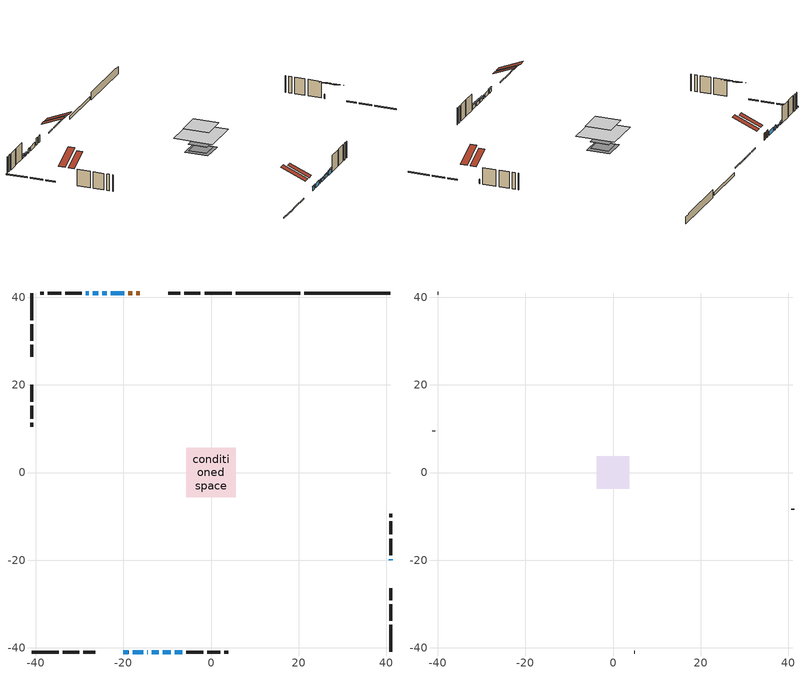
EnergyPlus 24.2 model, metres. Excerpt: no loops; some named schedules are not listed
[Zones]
conditioned space
 floor outside (Floor1 construction): -2.71,-2.71 -2.71,2.71 2.71,2.71 2.71,-2.71 z1.07
 floor adiabatic (Floor3 construction): -2.6,-2.6 -2.6,2.6 2.6,2.6 2.6,-2.6 z1.07
 floor adiabatic (AdiabaticFloorConstruction): -5.67,-5.67 -5.67,5.67 5.67,5.67 5.67,-5.67 z3.51
 floor foundation (Slab1 construction): -3.36,-3.36 -3.36,3.36 3.36,3.36 3.36,-3.36 z-1.16
 floor foundation (Slab2 construction): -2.6,-2.6 -2.6,2.6 2.6,2.6 2.6,-2.6 z-0.85
 wall outside (RimJoist1 construction): 4.76,40.94 -1.47,40.94 / -40.94,-40.94 -34.71,-40.94 / -40.94,40.94 -40.94,34.71 / 40.94,-40.94 40.94,-34.71 z1.07:1.37
 wall outside (RimJoist2 construction): -2.4,40.94 -6.08,40.94 / -33.78,-40.94 -30.1,-40.94 / -40.94,33.78 -40.94,30.1 / 40.94,-33.78 40.94,-30.1 z1.07:1.37
 wall outside (RimJoist3 construction): -7.01,40.94 -9.76,40.94 / -29.17,-40.94 -26.42,-40.94 / -40.94,29.17 -40.94,26.42 / 40.94,-29.17 40.94,-26.42 z1.07:1.37
 wall outside (AdiabaticWallConstruction 1): -16.22,40.94 -17.08,40.94 / -18.01,40.94 -18.87,40.94 z1.07:3.1
 wall outside (AdiabaticWallConstruction): -19.79,40.94 -22.88,40.94 / -23.81,40.94 -24.84,40.94 / -17.89,-40.94 -15.47,-40.94 / -14.55,-40.94 -14.39,-40.94 / 40.94,-19.96 40.94,-19.8 z1.07:2.29; -19.96,-40.94 -18.81,-40.94 z1.07:2.01; -13.46,-40.94 -11.94,-40.94 z1.07:1.83; -11.01,-40.94 -9.23,-40.94 z1.07:2.04; -25.76,40.94 -26.99,40.94 z1.07:1.38; -27.91,40.94 -28.53,40.94 z1.07:1.68; -8.3,-40.94 -6.55,-40.94 z1.07:2.21
 wall outside (Wall1 construction): -29.45,40.94 -33.27,40.94 / -5.62,-40.94 -1.8,-40.94 / -40.94,19.96 -40.94,16.14 / 40.94,-18.88 40.94,-15.06 z1.07:5.95
 wall outside (Wall2 construction): -34.2,40.94 -37.19,40.94 / -0.88,-40.94 2.12,-40.94 / -40.94,15.21 -40.94,12.22 / 40.94,-14.13 40.94,-11.14 z1.07:5.95
 wall outside (Wall3 construction): -38.12,40.94 -38.96,40.94 / 3.05,-40.94 3.88,-40.94 / -40.94,11.29 -40.94,10.46 / 40.94,-10.21 40.94,-9.37 z1.07:5.95
 wall foundation (FoundationWall1 construction): 21.31,40.94,-1.16 21.31,40.94,1.07 38.97,40.94,1.07 38.97,40.94,0.88 40.94,40.94,0.88 40.94,40.94,-1.16
 wall foundation (FoundationWall2 construction): 20.38,40.94 5.69,40.94 z-0.85:0.09
 window (WindowConstruction): -19.79,40.94 -22.88,40.94 z1.07:2.29
 window (WindowConstruction 6): -19.96,-40.94 -18.82,-40.94 z1.07:2.01
 window (WindowConstruction 7): -23.81,40.94 -24.84,40.94 z1.07:2.29
 window (WindowConstruction 8): -17.89,-40.94 -15.47,-40.94 z1.07:2.29
 window (WindowConstruction 9): -14.54,-40.94 -14.39,-40.94 z1.07:2.29
 window (WindowConstruction 10): 40.94,-19.96 40.94,-19.81 z1.07:2.29
 window (WindowConstruction 1): -13.46,-40.94 -11.94,-40.94 z1.07:1.83
 window (WindowConstruction 2): -11.01,-40.94 -9.23,-40.94 z1.07:2.04
 window (WindowConstruction 3): -25.77,40.94 -26.99,40.94 z1.07:1.37
 window (WindowConstruction 4): -27.91,40.94 -28.52,40.94 z1.07:1.68
 window (WindowConstruction 5): -8.3,-40.94 -6.55,-40.94 z1.07:2.21
 door (Door): -16.22,40.94 -17.08,40.94 z1.07:3.1
 door (Door 1): -18.01,40.94 -18.86,40.94 z1.07:3.1
 ceiling adiabatic (AdiabaticFloorConstruction): 5.67,-5.67 5.67,5.67 -5.67,5.67 -5.67,-5.67 z3.51
 roof outside (Roof2 construction): -15.29,40.94,5.95 -15.29,34.61,8.59 -13.58,34.61,8.59 -13.58,40.94,5.95; -20.89,-40.94,5.95 -20.89,-34.61,8.59 -22.6,-34.61,8.59 -22.6,-40.94,5.95; -40.94,20.89,5.95 -34.61,20.89,8.59 -34.61,22.6,8.59 -40.94,22.6,5.95; 40.94,-20.89,5.95 34.61,-20.89,8.59 34.61,-22.6,8.59 40.94,-22.6,5.95
attic - vented
 floor to conditioned space (Floor2 construction Reversed): -3.76,-3.76 -3.76,3.76 3.76,3.76 3.76,-3.76 z5.95
 wall outside (Wall4 construction): -39.89,40.94 -40.01,40.94 / 4.81,-40.94 4.93,-40.94 / -40.94,9.53 -40.94,9.4 / 40.94,-8.45 40.94,-8.32 z1.07:5.95
 roof outside (Roof1 construction): -12.65,40.94,5.95 -12.65,33.72,8.95 -10.69,33.72,8.95 -10.69,40.94,5.95; -23.53,-40.94,5.95 -23.53,-33.72,8.95 -25.49,-33.72,8.95 -25.49,-40.94,5.95; -40.94,23.53,5.95 -33.72,23.53,8.95 -33.72,25.49,8.95 -40.94,25.49,5.95; 40.94,-23.53,5.95 33.72,-23.53,8.95 33.72,-25.49,8.95 40.94,-25.49,5.95
shading: -18.52,-40.94 -20.26,-40.94 -20.26,-41.24 -18.52,-41.24 z2.31; -11.64,-40.94 -13.76,-40.94 -13.76,-41.24 -11.64,-41.24 z2.13; -8.93,-40.94 -11.31,-40.94 -11.31,-41.24 -8.93,-41.24 z2.33; -27.28,40.94 -25.47,40.94 -25.47,41.24 -27.28,41.24 z1.67; -28.82,40.94 -27.62,40.94 -27.62,41.24 -28.82,41.24 z1.98; -6.25,-40.94 -8.6,-40.94 -8.6,-41.24 -6.25,-41.24 z2.51
[Building]
Building 1: Terrain=Suburbs
[Site:Location]
Montreal Intl AP_QC: Latitude {deg}=45.47; Longitude {deg}=-73.74; Time Zone {hr}=-5; Elevation {m}=36; Keep Site Location Information=Yes
[Site:GroundTemperature:Shallow]
2.07863, -0.316383, -0.508184, 0.628371, 5.19101, 9.73239, 13.6695, 16.1636, 16.3755, 14.347, 10.5102, 6.10817
[Site:WaterMainsTemperature]
Calculation Method=Schedule; Temperature Schedule=mains temperature schedule
[Material] Roughness=Rough; Thermal Absorptance=0.9
Name | Thickness {m} | Conductivity {W/m-K} | Density {kg/m3} | Specific Heat {J/kg-K} | Solar Absorptance | Visible Absorptance
asphalt or fiberglass shingles | 0.00635 | 0.162714 | 1121.4 | 1465.45 | 0.4 | 0.4
ceiling loosefill ins | 0.169333 | 0.0480833 | 16.02 | 1046.75 | 0.7 | 0.7
ceiling stud and cavity | 0.1397 | 0.0767285 | 65.682 | 1177.47 | 0.7 | 0.7
concrete 4.0 in. | 0.1016 | 1.803125 | 2242.8 | 837.4 | 0.7 | 0.7
concrete 8.0 in. | 0.2032 | 1.803125 | 2242.8 | 837.4 | 0.7 | 0.7
door material | 0.04445 | 0.0451087 | 512.64 | 1214.23 | 0.7 | 0.7
door material 1 | 0.04445 | 0.188738 | 512.64 | 1214.23 | 0.7 | 0.7
exterior vertical ins | 0.0316066 | 0.029427 | 32.04 | 1214.23 | 0.7 | 0.7
exterior vertical ins 1 | 0.0137832 | 0.029427 | 32.04 | 1214.23 | 0.7 | 0.7
floor covering | 0.0127 | 0.0433444 | 54.468 | 1339.84 | 0.6 | 0.6
floor covering 1 | 0.0127 | 9.015625 | 54.468 | 1339.84 | 0.6 | 0.6
floor rigid ins; rim joist rigid ins; wall rigid ins | 0.051816 | 0.029427 | 32.04 | 1214.23 | 0.7 | 0.7
floor rigid ins 1; wall rigid ins 1 | 0.512978 | 0.029427 | 32.04 | 1214.23 | 0.7 | 0.7
floor stud and cavity | 0.1397 | 0.0878408 | 92.3553 | 1139.71 | 0.7 | 0.7
floor stud and cavity 1 | 0.0889 | 0.621767 | 50.32683 | 1063.81 | 0.7 | 0.7
floor stud and cavity 2 | 0.1397 | 1.75129 | 37.0049 | 1207.88 | 0.7 | 0.7
furniture material conditioned space 1 | 0.1524 | 0.115458 | 640.8 | 1214.23 | 0.6 | 0.6
gypsum board | 0.0127 | 0.160291 | 801 | 837.4 | 0.6 | 0.6
gypsum board 1 | 0.0127 | 0.160291 | 801 | 837.4 | 0.7 | 0.7
osb sheathing 0.5 in. | 0.0127 | 0.115458 | 512.64 | 1214.23 | 0.7 | 0.7
osb sheathing 0.75 in. | 0.01905 | 0.115458 | 512.64 | 1214.23 | 0.7 | 0.7
osb sheathing 2.0 in. | 0.0508 | 0.115458 | 512.64 | 1214.23 | 0.7 | 0.7
rim joist stud and cavity | 0.0508 | 0.04374 | 125.044 | 1163.47 | 0.6 | 0.6
rim joist stud and cavity 1 | 0.0508 | 0.186635 | 125.044 | 1163.47 | 0.6 | 0.6
rim joist stud and cavity 2 | 0.0508 | 0.647153 | 125.044 | 1163.47 | 0.6 | 0.6
roof rigid ins | 0.103632 | 0.029427 | 32.04 | 1214.23 | 0.7 | 0.7
roof stud and cavity | 0.2032 | 0.0980877 | 78.34581 | 1123.46 | 0.7 | 0.7
wall stud and cavity | 0.1397 | 0.17173 | 139.0536 | 1170.24 | 0.7 | 0.7
wall stud and cavity 1 | 0.1397 | 0.136556 | 139.0536 | 1170.24 | 0.7 | 0.7
wall stud and cavity 2 | 0.1397 | 0.138462 | 139.0536 | 1170.24 | 0.7 | 0.7
wall stud and cavity 3 | 0.0889 | 6.1454 | 50.32683 | 1063.81 | 0.6 | 0.6
wall stud and cavity 4 | 0.0889 | 0.380278 | 52.3479 | 1209.89 | 0.7 | 0.7
wall stud and cavity 5 | 0.0889 | 0.391764 | 83.0341 | 1211.67 | 0.7 | 0.7
wood siding | 0.0254 | 0.102417 | 544.68 | 1172.36 | 0.4 | 0.4
wood siding 1 | 0.00254 | 0.102417 | 544.68 | 1172.36 | 0.4 | 0.4
wood siding 2; wood siding 3; wood siding 4 | 0.0254 | 0.102417 | 544.68 | 1172.36 | 0.7 | 0.7
[WindowMaterial:SimpleGlazingSystem]
Name | U-Factor {W/m2-K} | Solar Heat Gain Coefficient
WindowMaterial | 2.78847 | 0.62
WindowMaterial 1 | 3.05136 | 0.46
WindowMaterial 2 | 2.78676 | 0.6
WindowMaterial 3 | 3.063281 | 0.29
WindowMaterial 4 | 3.00026 | 0.58
WindowMaterial 5 | 2.95767 | 0.59
WindowMaterial 6 | 3.000823 | 0.54
WindowMaterial 7 | 2.986628 | 0.55
WindowMaterial 8 | 2.93666 | 0.62
[Construction]
AdiabaticFloorConstruction: floor stud and cavity 2, floor rigid ins 1, osb sheathing 0.75 in., floor covering
AdiabaticWallConstruction: wood siding 3, wall rigid ins 1, wall stud and cavity 4, gypsum board
AdiabaticWallConstruction 1: wood siding 4, wall rigid ins 1, wall stud and cavity 4, gypsum board
Door: door material
Door 1: door material 1
Floor1 construction: floor stud and cavity, floor rigid ins, osb sheathing 0.75 in., floor covering
Floor2 construction Reversed: gypsum board, ceiling stud and cavity, ceiling loosefill ins
Floor3 construction: floor stud and cavity 1, floor covering 1
FoundationWall1 construction; FoundationWall2 construction: concrete 8.0 in., gypsum board 1
furniture construction conditioned space 1: furniture material conditioned space 1
PartitionWallConstruction: gypsum board, wall stud and cavity 5, gypsum board
RimJoist1 construction: wood siding 2, rim joist rigid ins, osb sheathing 2.0 in., rim joist stud and cavity
RimJoist2 construction: wood siding 2, rim joist rigid ins, osb sheathing 2.0 in., rim joist stud and cavity 1
RimJoist3 construction: wood siding 2, osb sheathing 2.0 in., rim joist stud and cavity 2
Roof1 construction: asphalt or fiberglass shingles
Roof2 construction: asphalt or fiberglass shingles, roof rigid ins, osb sheathing 0.75 in., roof stud and cavity, gypsum board
Slab1 construction; Slab2 construction: concrete 4.0 in.
Wall1 construction: wood siding, wall rigid ins, osb sheathing 0.5 in., wall stud and cavity, gypsum board
Wall2 construction: wood siding, wall rigid ins, osb sheathing 0.5 in., wall stud and cavity 1, gypsum board
Wall3 construction: wood siding, wall rigid ins, osb sheathing 0.5 in., wall stud and cavity 2, gypsum board
Wall4 construction: wood siding 1, wall stud and cavity 3
WindowConstruction: WindowMaterial
WindowConstruction 1: WindowMaterial 1
WindowConstruction 10; WindowConstruction 3; WindowConstruction 9: WindowMaterial 3
WindowConstruction 2: WindowMaterial 2
WindowConstruction 4: WindowMaterial 4
WindowConstruction 5: WindowMaterial 5
WindowConstruction 6: WindowMaterial 6
WindowConstruction 7: WindowMaterial 7
WindowConstruction 8: WindowMaterial 8
[Zone] Multiplier=1; Part of Total Floor Area=Yes
Name | Volume {m3}
attic - vented | 27.1804
conditioned space | 478
[Space]
Name | Zone | Volume {m3}
attic - vented 1 | attic - vented | 27.1804
conditioned space 1 | conditioned space | 478
[ZoneInfiltration:EffectiveLeakageArea]
infil attic - vented 1: Zone or Space=attic - vented 1; Schedule=Always On Discrete; Effective Air Leakage Area {cm2}=2257.6; Stack Coefficient=0.000548258; Wind Coefficient=1.58202e-05
[ZoneMixing]
whole house fan mix: Zone or Space=attic - vented; Schedule=Always On Continuous; Design Flow Rate Calculation Method=Flow/Zone; Design Flow Rate {m3/s}=0; Source Zone or Space=conditioned space
[SurfaceProperty:ExposedFoundationPerimeter] Exposed Perimeter Calculation Method=TotalExposedPerimeter
Name | Total Exposed Perimeter {m}
Slab1 | 19.629
Slab2 | 14.691
[InternalMass] Zone or ZoneList=conditioned space; Space or SpaceList=conditioned space 1
Name | Construction | Surface Area {m2}
furniture mass conditioned space 1 | furniture construction conditioned space 1 | 102.917
partition wall mass | PartitionWallConstruction | 230.295
[Lights]
interior lighting: Zone or ZoneList or Space or SpaceList=conditioned space 1; Schedule=interior lighting schedule; Design Level Calculation Method=LightingLevel; Lighting Level {W}=343.2; Return Air Fraction=0; Fraction Radiant=0.6; Fraction Visible=0.2; Fraction Replaceable=1
[People]
occupants: Zone or ZoneList or Space or SpaceList=conditioned space 1; Number of People Schedule=occupants schedule; Number of People Calculation Method=People; Number of People=3; Fraction Radiant=0.314171; Sensible Heat Fraction=0.56303; Activity Level Schedule=occupants activity schedule; Carbon Dioxide Generation Rate {m3/s-W}=0; Enable ASHRAE 55 Comfort Warnings=No; Mean Radiant Temperature Calculation Type=EnclosureAveraged
[ElectricEquipment] Zone or ZoneList or Space or SpaceList=conditioned space 1; Design Level Calculation Method=EquipmentLevel
Name | Schedule | Design Level {W} | Fraction Latent | Fraction Radiant | Fraction Lost
clothes dryer | clothes dryer schedule | 140.772 | 0.015 | 0.081 | 0.85
clothes washer | clothes washer schedule | 32.1985 | 0.03 | 0.162 | 0.7
cooking range | cooking range schedule | 215.147 | 0.08 | 0.432 | 0.2
dishwasher | dishwasher schedule | 66.8632 | 0.3 | 0.18 | 0.4
fridge | fridge schedule | 72.9452 | 0 | 0.6 | 0
mech vent bath fan 0 | mech vent bath fan 0 schedule | 50.2 | 0 | 0 | 1
mech vent bath fan 1 | mech vent bath fan 1 schedule | 50.2 | 0 | 0 | 1
mech vent house fan | mech vent house fan schedule | 0 | 0 | 0 | 1
mech vent house fan cfis | mech vent house fan cfis schedule | 0 | 0 | 0 | 0
mech vent range fan 0 | mech vent range fan 0 schedule | 57 | 0 | 0 | 1
misc plug loads | misc plug loads schedule | 494.7 | 0.045 | 0.513 | 0.1
whole house fan | Always On Discrete | 0 | 0 | 0 | 1
[OtherEquipment] Zone or ZoneList or Space or SpaceList=conditioned space 1; Design Level Calculation Method=EquipmentLevel
Name | Fuel Type | Schedule | Design Level {W} | Fraction Latent | Fraction Radiant | Fraction Lost
clothes dryer 1 | Electricity | clothes dryer schedule | 0 | 0.015 | 0.081 | 0.85
cooking range 1 | Electricity | cooking range schedule | 0 | 0.08 | 0.432 | 0.2
general water use latent | None | general water use schedule | 62.594 | 1 | 0 | 0
general water use sensible | None | general water use schedule | -61.6891 | 0 | 0.6 | 0
mech vent house fan latent load | None | Always On Discrete | 0 | 1 | 0 | 0
mech vent house fan sensible load | None | Always On Discrete | 0 | 0 | 0 | 0
water heater energy adjustment1 | Electricity | Always On Discrete | 0.01 | 0 | 0 | 1
[ZoneInfiltration:DesignFlowRate] Zone or ZoneList or Space or SpaceList=conditioned space 1; Schedule=Always On Discrete; Design Flow Rate Calculation Method=Flow/Zone; Design Flow Rate {m3/s}=0
infil flow; natural vent flow; whole house fan flow
[Foundation:Kiva] Initial Indoor Air Temperature {C}=18; Wall Depth Below Slab {m}=0.2032; Custom Block X Position 1 {m}=0.2159; Custom Block Z Position 1 {m}=0
Name | Wall Height Above Grade {m} | Custom Block Material Name 1 | Custom Block Depth 1 {m}
Foundation Kiva 1 | 1.07 | exterior vertical ins | 2.23001
Foundation Kiva 2 | 0.0900074 | exterior vertical ins 1 | 0.940003
[Foundation:Kiva:Settings]
Soil Conductivity {W/m-K}=0.849921; Soil Density {kg/m3}=1842.3; Soil Specific Heat {J/kg-K}=418.7; Ground Solar Absorptivity=0.9; Ground Thermal Absorptivity=0.9; Ground Surface Roughness {m}=0.03; Far-Field Width {m}=40; Deep-Ground Boundary Condition=ZeroFlux; Deep-Ground Depth {m}=40; Minimum Cell Dimension {m}=0.2; Maximum Cell Growth Coefficient=3; Simulation Timestep=Timestep
[Exterior:Lights]
exterior lighting: Schedule=exterior lighting schedule; Design Level {W}=75.6
[Schedule:Constant]
Name | Hourly Value
Always On Continuous; mech vent house fan schedule; mech vent house fan cfis schedule; Always On Discrete | 1
occupants activity schedule | 117.228
fridge schedule | 0
[Schedule:Week:Daily]
interior lighting schedule Week Rule - Jan1-Jan27: interior lighting schedule day, interior lighting schedule day, interior lighting schedule day, interior lighting schedule day, interior lighting schedule day, interior lighting schedule day, interior lighting schedule day, interior lighting schedule default day, interior lighting schedule default day, interior lighting schedule default day, interior lighting schedule default day, interior lighting schedule default day
interior lighting schedule Week Rule - Jan28-Feb3: interior lighting schedule day, interior lighting schedule day, interior lighting schedule day, interior lighting schedule day, interior lighting schedule day 1, interior lighting schedule day 1, interior lighting schedule day 1, interior lighting schedule default day, interior lighting schedule default day, interior lighting schedule default day, interior lighting schedule default day, interior lighting schedule default day
interior lighting schedule Week Rule - Feb4-Feb24: interior lighting schedule day 1, interior lighting schedule day 1, interior lighting schedule day 1, interior lighting schedule day 1, interior lighting schedule day 1, interior lighting schedule day 1, interior lighting schedule day 1, interior lighting schedule default day, interior lighting schedule default day, interior lighting schedule default day, interior lighting schedule default day, interior lighting schedule default day
interior lighting schedule Week Rule - Feb25-Mar3: interior lighting schedule day 1, interior lighting schedule day 1, interior lighting schedule day 1, interior lighting schedule day 1, interior lighting schedule day 2, interior lighting schedule day 2, interior lighting schedule day 2, interior lighting schedule default day, interior lighting schedule default day, interior lighting schedule default day, interior lighting schedule default day, interior lighting schedule default day
interior lighting schedule Week Rule - Mar4-Mar31: interior lighting schedule day 2, interior lighting schedule day 2, interior lighting schedule day 2, interior lighting schedule day 2, interior lighting schedule day 2, interior lighting schedule day 2, interior lighting schedule day 2, interior lighting schedule default day, interior lighting schedule default day, interior lighting schedule default day, interior lighting schedule default day, interior lighting schedule default day
interior lighting schedule Week Rule - Apr1-Apr28: interior lighting schedule day 3, interior lighting schedule day 3, interior lighting schedule day 3, interior lighting schedule day 3, interior lighting schedule day 3, interior lighting schedule day 3, interior lighting schedule day 3, interior lighting schedule default day, interior lighting schedule default day, interior lighting schedule default day, interior lighting schedule default day, interior lighting schedule default day
interior lighting schedule Week Rule - Apr29-May5: interior lighting schedule day 3, interior lighting schedule day 3, interior lighting schedule day 4, interior lighting schedule day 4, interior lighting schedule day 4, interior lighting schedule day 4, interior lighting schedule day 4, interior lighting schedule default day, interior lighting schedule default day, interior lighting schedule default day, interior lighting schedule default day, interior lighting schedule default day
interior lighting schedule Week Rule - May6-May26: interior lighting schedule day 4, interior lighting schedule day 4, interior lighting schedule day 4, interior lighting schedule day 4, interior lighting schedule day 4, interior lighting schedule day 4, interior lighting schedule day 4, interior lighting schedule default day, interior lighting schedule default day, interior lighting schedule default day, interior lighting schedule default day, interior lighting schedule default day
interior lighting schedule Week Rule - May27-Jun2: interior lighting schedule day 4, interior lighting schedule day 4, interior lighting schedule day 4, interior lighting schedule day 4, interior lighting schedule day 4, interior lighting schedule day 5, interior lighting schedule day 5, interior lighting schedule default day, interior lighting schedule default day, interior lighting schedule default day, interior lighting schedule default day, interior lighting schedule default day
interior lighting schedule Week Rule - Jun3-Jun30: interior lighting schedule day 5, interior lighting schedule day 5, interior lighting schedule day 5, interior lighting schedule day 5, interior lighting schedule day 5, interior lighting schedule day 5, interior lighting schedule day 5, interior lighting schedule default day, interior lighting schedule default day, interior lighting schedule default day, interior lighting schedule default day, interior lighting schedule default day
interior lighting schedule Week Rule - Jul1-Jul28: interior lighting schedule day 6, interior lighting schedule day 6, interior lighting schedule day 6, interior lighting schedule day 6, interior lighting schedule day 6, interior lighting schedule day 6, interior lighting schedule day 6, interior lighting schedule default day, interior lighting schedule default day, interior lighting schedule default day, interior lighting schedule default day, interior lighting schedule default day
interior lighting schedule Week Rule - Jul29-Aug4: interior lighting schedule day 6, interior lighting schedule day 6, interior lighting schedule day 6, interior lighting schedule day 7, interior lighting schedule day 7, interior lighting schedule day 7, interior lighting schedule day 7, interior lighting schedule default day, interior lighting schedule default day, interior lighting schedule default day, interior lighting schedule default day, interior lighting schedule default day
interior lighting schedule Week Rule - Aug5-Aug25: interior lighting schedule day 7, interior lighting schedule day 7, interior lighting schedule day 7, interior lighting schedule day 7, interior lighting schedule day 7, interior lighting schedule day 7, interior lighting schedule day 7, interior lighting schedule default day, interior lighting schedule default day, interior lighting schedule default day, interior lighting schedule default day, interior lighting schedule default day
interior lighting schedule Week Rule - Aug26-Sep1: interior lighting schedule day 7, interior lighting schedule day 7, interior lighting schedule day 7, interior lighting schedule day 7, interior lighting schedule day 7, interior lighting schedule day 7, interior lighting schedule day 8, interior lighting schedule default day, interior lighting schedule default day, interior lighting schedule default day, interior lighting schedule default day, interior lighting schedule default day
interior lighting schedule Week Rule - Sep2-Sep29: interior lighting schedule day 8, interior lighting schedule day 8, interior lighting schedule day 8, interior lighting schedule day 8, interior lighting schedule day 8, interior lighting schedule day 8, interior lighting schedule day 8, interior lighting schedule default day, interior lighting schedule default day, interior lighting schedule default day, interior lighting schedule default day, interior lighting schedule default day
interior lighting schedule Week Rule - Sep30-Oct6: interior lighting schedule day 8, interior lighting schedule day 9, interior lighting schedule day 9, interior lighting schedule day 9, interior lighting schedule day 9, interior lighting schedule day 9, interior lighting schedule day 9, interior lighting schedule default day, interior lighting schedule default day, interior lighting schedule default day, interior lighting schedule default day, interior lighting schedule default day
interior lighting schedule Week Rule - Oct7-Oct27: interior lighting schedule day 9, interior lighting schedule day 9, interior lighting schedule day 9, interior lighting schedule day 9, interior lighting schedule day 9, interior lighting schedule day 9, interior lighting schedule day 9, interior lighting schedule default day, interior lighting schedule default day, interior lighting schedule default day, interior lighting schedule default day, interior lighting schedule default day
interior lighting schedule Week Rule - Oct28-Nov3: interior lighting schedule day 9, interior lighting schedule day 9, interior lighting schedule day 9, interior lighting schedule day 9, interior lighting schedule day 10, interior lighting schedule day 10, interior lighting schedule day 10, interior lighting schedule default day, interior lighting schedule default day, interior lighting schedule default day, interior lighting schedule default day, interior lighting schedule default day
interior lighting schedule Week Rule - Nov4-Nov24: interior lighting schedule day 10, interior lighting schedule day 10, interior lighting schedule day 10, interior lighting schedule day 10, interior lighting schedule day 10, interior lighting schedule day 10, interior lighting schedule day 10, interior lighting schedule default day, interior lighting schedule default day, interior lighting schedule default day, interior lighting schedule default day, interior lighting schedule default day
interior lighting schedule Week Rule - Nov25-Dec1: interior lighting schedule day 10, interior lighting schedule day 10, interior lighting schedule day 10, interior lighting schedule day 10, interior lighting schedule day 10, interior lighting schedule day 10, interior lighting schedule day 11, interior lighting schedule default day, interior lighting schedule default day, interior lighting schedule default day, interior lighting schedule default day, interior lighting schedule default day
interior lighting schedule Week Rule - Dec2-Dec31: interior lighting schedule day 11, interior lighting schedule day 11, interior lighting schedule day 11, interior lighting schedule day 11, interior lighting schedule day 11, interior lighting schedule day 11, interior lighting schedule day 11, interior lighting schedule default day, interior lighting schedule default day, interior lighting schedule default day, interior lighting schedule default day, interior lighting schedule default day
occupants schedule Week Rule - Jan1-Dec31: occupants schedule day, occupants schedule day, occupants schedule day, occupants schedule day, occupants schedule day, occupants schedule day, occupants schedule day, occupants schedule default day, occupants schedule default day, occupants schedule default day, occupants schedule default day, occupants schedule default day
clothes dryer schedule Week Rule - Jan1-Dec31: clothes dryer schedule day, clothes dryer schedule day, clothes dryer schedule day, clothes dryer schedule day, clothes dryer schedule day, clothes dryer schedule day, clothes dryer schedule day, clothes dryer schedule default day, clothes dryer schedule default day, clothes dryer schedule default day, clothes dryer schedule default day, clothes dryer schedule default day
clothes washer schedule Week Rule - Jan1-Dec31: clothes washer schedule day, clothes washer schedule day, clothes washer schedule day, clothes washer schedule day, clothes washer schedule day, clothes washer schedule day, clothes washer schedule day, clothes washer schedule default day, clothes washer schedule default day, clothes washer schedule default day, clothes washer schedule default day, clothes washer schedule default day
cooking range schedule Week Rule - Jan1-Dec31: cooking range schedule day, cooking range schedule day, cooking range schedule day, cooking range schedule day, cooking range schedule day, cooking range schedule day, cooking range schedule day, cooking range schedule default day, cooking range schedule default day, cooking range schedule default day, cooking range schedule default day, cooking range schedule default day
dishwasher schedule Week Rule - Jan1-Dec31: dishwasher schedule day, dishwasher schedule day, dishwasher schedule day, dishwasher schedule day, dishwasher schedule day, dishwasher schedule day, dishwasher schedule day, dishwasher schedule default day, dishwasher schedule default day, dishwasher schedule default day, dishwasher schedule default day, dishwasher schedule default day
mech vent bath fan 0 schedule Week Rule - Jan1-Dec31: mech vent bath fan 0 schedule day, mech vent bath fan 0 schedule day, mech vent bath fan 0 schedule day, mech vent bath fan 0 schedule day, mech vent bath fan 0 schedule day, mech vent bath fan 0 schedule day, mech vent bath fan 0 schedule day, mech vent bath fan 0 schedule default day, mech vent bath fan 0 schedule default day, mech vent bath fan 0 schedule default day, mech vent bath fan 0 schedule default day, mech vent bath fan 0 schedule default day
mech vent bath fan 1 schedule Week Rule - Jan1-Dec31: mech vent bath fan 1 schedule day, mech vent bath fan 1 schedule day, mech vent bath fan 1 schedule day, mech vent bath fan 1 schedule day, mech vent bath fan 1 schedule day, mech vent bath fan 1 schedule day, mech vent bath fan 1 schedule day, mech vent bath fan 1 schedule default day, mech vent bath fan 1 schedule default day, mech vent bath fan 1 schedule default day, mech vent bath fan 1 schedule default day, mech vent bath fan 1 schedule default day
mech vent range fan 0 schedule Week Rule - Jan1-Dec31: mech vent range fan 0 schedule day, mech vent range fan 0 schedule day, mech vent range fan 0 schedule day, mech vent range fan 0 schedule day, mech vent range fan 0 schedule day, mech vent range fan 0 schedule day, mech vent range fan 0 schedule day, mech vent range fan 0 schedule default day, mech vent range fan 0 schedule default day, mech vent range fan 0 schedule default day, mech vent range fan 0 schedule default day, mech vent range fan 0 schedule default day
misc plug loads schedule Week Rule - Jan1-Dec31: misc plug loads schedule day, misc plug loads schedule day, misc plug loads schedule day, misc plug loads schedule day, misc plug loads schedule day, misc plug loads schedule day, misc plug loads schedule day, misc plug loads schedule default day, misc plug loads schedule default day, misc plug loads schedule default day, misc plug loads schedule default day, misc plug loads schedule default day
general water use schedule Week Rule - Jan1-Dec31: general water use schedule day, general water use schedule day, general water use schedule day, general water use schedule day, general water use schedule day, general water use schedule day, general water use schedule day, general water use schedule default day, general water use schedule default day, general water use schedule default day, general water use schedule default day, general water use schedule default day
exterior lighting schedule Week Rule - Jan1-Jan27: exterior lighting schedule day, exterior lighting schedule day, exterior lighting schedule day, exterior lighting schedule day, exterior lighting schedule day, exterior lighting schedule day, exterior lighting schedule day, exterior lighting schedule default day, exterior lighting schedule default day, exterior lighting schedule default day, exterior lighting schedule default day, exterior lighting schedule default day
exterior lighting schedule Week Rule - Jan28-Feb3: exterior lighting schedule day, exterior lighting schedule day, exterior lighting schedule day, exterior lighting schedule day, exterior lighting schedule day 1, exterior lighting schedule day 1, exterior lighting schedule day 1, exterior lighting schedule default day, exterior lighting schedule default day, exterior lighting schedule default day, exterior lighting schedule default day, exterior lighting schedule default day
exterior lighting schedule Week Rule - Feb4-Feb24: exterior lighting schedule day 1, exterior lighting schedule day 1, exterior lighting schedule day 1, exterior lighting schedule day 1, exterior lighting schedule day 1, exterior lighting schedule day 1, exterior lighting schedule day 1, exterior lighting schedule default day, exterior lighting schedule default day, exterior lighting schedule default day, exterior lighting schedule default day, exterior lighting schedule default day
exterior lighting schedule Week Rule - Feb25-Mar3: exterior lighting schedule day 1, exterior lighting schedule day 1, exterior lighting schedule day 1, exterior lighting schedule day 1, exterior lighting schedule day 2, exterior lighting schedule day 2, exterior lighting schedule day 2, exterior lighting schedule default day, exterior lighting schedule default day, exterior lighting schedule default day, exterior lighting schedule default day, exterior lighting schedule default day
exterior lighting schedule Week Rule - Mar4-Mar31: exterior lighting schedule day 2, exterior lighting schedule day 2, exterior lighting schedule day 2, exterior lighting schedule day 2, exterior lighting schedule day 2, exterior lighting schedule day 2, exterior lighting schedule day 2, exterior lighting schedule default day, exterior lighting schedule default day, exterior lighting schedule default day, exterior lighting schedule default day, exterior lighting schedule default day
exterior lighting schedule Week Rule - Apr1-Apr28: exterior lighting schedule day 3, exterior lighting schedule day 3, exterior lighting schedule day 3, exterior lighting schedule day 3, exterior lighting schedule day 3, exterior lighting schedule day 3, exterior lighting schedule day 3, exterior lighting schedule default day, exterior lighting schedule default day, exterior lighting schedule default day, exterior lighting schedule default day, exterior lighting schedule default day
exterior lighting schedule Week Rule - Apr29-May5: exterior lighting schedule day 3, exterior lighting schedule day 3, exterior lighting schedule day 4, exterior lighting schedule day 4, exterior lighting schedule day 4, exterior lighting schedule day 4, exterior lighting schedule day 4, exterior lighting schedule default day, exterior lighting schedule default day, exterior lighting schedule default day, exterior lighting schedule default day, exterior lighting schedule default day
exterior lighting schedule Week Rule - May6-May26: exterior lighting schedule day 4, exterior lighting schedule day 4, exterior lighting schedule day 4, exterior lighting schedule day 4, exterior lighting schedule day 4, exterior lighting schedule day 4, exterior lighting schedule day 4, exterior lighting schedule default day, exterior lighting schedule default day, exterior lighting schedule default day, exterior lighting schedule default day, exterior lighting schedule default day
[Schedule:Year]
interior lighting schedule: interior lighting schedule Week Rule - Jan1-Jan27, 1, 1, 1, 27, interior lighting schedule Week Rule - Jan28-Feb3, 1, 28, 2, 3, interior lighting schedule Week Rule - Feb4-Feb24, 2, 4, 2, 24, interior lighting schedule Week Rule - Feb25-Mar3, 2, 25, 3, 3, interior lighting schedule Week Rule - Mar4-Mar31, 3, 4, 3, 31, interior lighting schedule Week Rule - Apr1-Apr28, 4, 1, 4, 28, interior lighting schedule Week Rule - Apr29-May5, 4, 29, 5, 5, interior lighting schedule Week Rule - May6-May26, 5, 6, 5, 26, interior lighting schedule Week Rule - May27-Jun2, 5, 27, 6, 2, interior lighting schedule Week Rule - Jun3-Jun30, 6, 3, 6, 30, interior lighting schedule Week Rule - Jul1-Jul28, 7, 1, 7, 28, interior lighting schedule Week Rule - Jul29-Aug4, 7, 29, 8, 4, interior lighting schedule Week Rule - Aug5-Aug25, 8, 5, 8, 25, interior lighting schedule Week Rule - Aug26-Sep1, 8, 26, 9, 1, interior lighting schedule Week Rule - Sep2-Sep29, 9, 2, 9, 29, interior lighting schedule Week Rule - Sep30-Oct6, 9, 30, 10, 6, interior lighting schedule Week Rule - Oct7-Oct27, 10, 7, 10, 27, interior lighting schedule Week Rule - Oct28-Nov3, 10, 28, 11, 3, interior lighting schedule Week Rule - Nov4-Nov24, 11, 4, 11, 24, interior lighting schedule Week Rule - Nov25-Dec1, 11, 25, 12, 1, interior lighting schedule Week Rule - Dec2-Dec31, 12, 2, 12, 31
occupants schedule: occupants schedule Week Rule - Jan1-Dec31, 1, 1, 12, 31
clothes dryer schedule: clothes dryer schedule Week Rule - Jan1-Dec31, 1, 1, 12, 31
clothes washer schedule: clothes washer schedule Week Rule - Jan1-Dec31, 1, 1, 12, 31
cooking range schedule: cooking range schedule Week Rule - Jan1-Dec31, 1, 1, 12, 31
dishwasher schedule: dishwasher schedule Week Rule - Jan1-Dec31, 1, 1, 12, 31
mech vent bath fan 0 schedule: mech vent bath fan 0 schedule Week Rule - Jan1-Dec31, 1, 1, 12, 31
mech vent bath fan 1 schedule: mech vent bath fan 1 schedule Week Rule - Jan1-Dec31, 1, 1, 12, 31
mech vent range fan 0 schedule: mech vent range fan 0 schedule Week Rule - Jan1-Dec31, 1, 1, 12, 31
misc plug loads schedule: misc plug loads schedule Week Rule - Jan1-Dec31, 1, 1, 12, 31
general water use schedule: general water use schedule Week Rule - Jan1-Dec31, 1, 1, 12, 31
exterior lighting schedule: exterior lighting schedule Week Rule - Jan1-Jan27, 1, 1, 1, 27, exterior lighting schedule Week Rule - Jan28-Feb3, 1, 28, 2, 3, exterior lighting schedule Week Rule - Feb4-Feb24, 2, 4, 2, 24, exterior lighting schedule Week Rule - Feb25-Mar3, 2, 25, 3, 3, exterior lighting schedule Week Rule - Mar4-Mar31, 3, 4, 3, 31, exterior lighting schedule Week Rule - Apr1-Apr28, 4, 1, 4, 28, exterior lighting schedule Week Rule - Apr29-May5, 4, 29, 5, 5, exterior lighting schedule Week Rule - May6-May26, 5, 6, 5, 26, exterior lighting schedule Week Rule - May27-Jun2, 5, 27, 6, 2, exterior lighting schedule Week Rule - Jun3-Jun30, 6, 3, 6, 30, exterior lighting schedule Week Rule - Jul1-Jul28, 7, 1, 7, 28, exterior lighting schedule Week Rule - Jul29-Aug4, 7, 29, 8, 4, exterior lighting schedule Week Rule - Aug5-Aug25, 8, 5, 8, 25, exterior lighting schedule Week Rule - Aug26-Sep1, 8, 26, 9, 1, exterior lighting schedule Week Rule - Sep2-Sep29, 9, 2, 9, 29, exterior lighting schedule Week Rule - Sep30-Oct6, 9, 30, 10, 6, exterior lighting schedule Week Rule - Oct7-Oct27, 10, 7, 10, 27, exterior lighting schedule Week Rule - Oct28-Nov3, 10, 28, 11, 3, exterior lighting schedule Week Rule - Nov4-Nov24, 11, 4, 11, 24, exterior lighting schedule Week Rule - Nov25-Dec1, 11, 25, 12, 1, exterior lighting schedule Week Rule - Dec2-Dec31, 12, 2, 12, 31
[Schedule:Compact]
mains temperature schedule: Through: 01/01, For: AllDays, Until: 24:00, 6.56833, Through: 01/02, For: AllDays, Until: 24:00, 6.48722, Through: 01/03, For: AllDays, Until: 24:00, 6.40722, Through: 01/04, For: AllDays, Until: 24:00, 6.32889, Through: 01/05, For: AllDays, Until: 24:00, 6.25167, Through: 01/06, For: AllDays, Until: 24:00, 6.17611, Through: 01/07, For: AllDays, Until: 24:00, 6.10222, Through: 01/08, For: AllDays, Until: 24:00, 6.02944, Through: 01/09, For: AllDays, Until: 24:00, 5.95833, Through: 01/10, For: AllDays, Until: 24:00, 5.88889, Through: 01/11, For: AllDays, Until: 24:00, 5.82056, Through: 01/12, For: AllDays, Until: 24:00, 5.75444, Through: 01/13, For: AllDays, Until: 24:00, 5.68944, Through: 01/14, For: AllDays, Until: 24:00, 5.62611, Through: 01/15, For: AllDays, Until: 24:00, 5.56444, Through: 01/16, For: AllDays, Until: 24:00, 5.50444, Through: 01/17, For: AllDays, Until: 24:00, 5.44611, Through: 01/18, For: AllDays, Until: 24:00, 5.38944, Through: 01/19, For: AllDays, Until: 24:00, 5.33389, Through: 01/20, For: AllDays, Until: 24:00, 5.28111, Through: 01/21, For: AllDays, Until: 24:00, 5.22944, Through: 01/22, For: AllDays, Until: 24:00, 5.17944, Through: 01/23, For: AllDays, Until: 24:00, 5.13111, Through: 01/24, For: AllDays, Until: 24:00, 5.085, Through: 01/25, For: AllDays, Until: 24:00, 5.04056, Through: 01/26, For: AllDays, Until: 24:00, 4.99778, Through: 01/27, For: AllDays, Until: 24:00, 4.95667, Through: 01/28, For: AllDays, Until: 24:00, 4.91778, Through: 01/29, For: AllDays, Until: 24:00, 4.88056, Through: 01/30, For: AllDays, Until: 24:00, 4.845, Through: 01/31, For: AllDays, Until: 24:00, 4.81167, Through: 02/01, For: AllDays, Until: 24:00, 4.77944, Through: 02/02, For: AllDays, Until: 24:00, 4.75, Through: 02/03, For: AllDays, Until: 24:00, 4.72167, Through: 02/04, For: AllDays, Until: 24:00, 4.69611, Through: 02/05, For: AllDays, Until: 24:00, 4.67167, Through: 02/06, For: AllDays, Until: 24:00, 4.64944, Through: 02/07, For: AllDays, Until: 24:00, 4.62889, Through: 02/08, For: AllDays, Until: 24:00, 4.61056, Through: 02/09, For: AllDays, Until: 24:00, 4.59389, Through: 02/10, For: AllDays, Until: 24:00, 4.57944, Through: 02/11, For: AllDays, Until: 24:00, 4.56667, Through: 02/12, For: AllDays, Until: 24:00, 4.55611, Through: 02/13, For: AllDays, Until: 24:00, 4.54722, Through: 02/14, For: AllDays, Until: 24:00, 4.54056, Through: 02/15, For: AllDays, Until: 24:00, 4.53556, Through: 02/16, For: AllDays, Until: 24:00, 4.53278, Through: 02/17, For: AllDays, Until: 24:00, 4.53167, Through: 02/18, For: AllDays, Until: 24:00, 4.53278, Through: 02/19, For: AllDays, Until: 24:00, 4.53556, Through: 02/20, For: AllDays, Until: 24:00, 4.54056, Through: 02/21, For: AllDays, Until: 24:00, 4.54722, Through: 02/22, For: AllDays, Until: 24:00, 4.55611, Through: 02/23, For: AllDays, Until: 24:00, 4.56667, Through: 02/24, For: AllDays, Until: 24:00, 4.57944, Through: 02/25, For: AllDays, Until: 24:00, 4.59389, Through: 02/26, For: AllDays, Until: 24:00, 4.61056, Through: 02/27, For: AllDays, Until: 24:00, 4.62889, Through: 02/28, For: AllDays, Until: 24:00, 4.64889, Through: 03/01, For: AllDays, Until: 24:00, 4.67111, Through: 03/02, For: AllDays, Until: 24:00, 4.69556, Through: 03/03, For: AllDays, Until: 24:00, 4.72167, Through: 03/04, For: AllDays, Until: 24:00, 4.74944, Through: 03/05, For: AllDays, Until: 24:00, 4.77944, Through: 03/06, For: AllDays, Until: 24:00, 4.81111, Through: 03/07, For: AllDays, Until: 24:00, 4.84444, Through: 03/08, For: AllDays, Until: 24:00, 4.88, Through: 03/09, For: AllDays, Until: 24:00, 4.91722, Through: 03/10, For: AllDays, Until: 24:00, 4.95611, Through: 03/11, For: AllDays, Until: 24:00, 4.99722, Through: 03/12, For: AllDays, Until: 24:00, 5.04, Through: 03/13, For: AllDays, Until: 24:00, 5.08444, Through: 03/14, For: AllDays, Until: 24:00, 5.13056, Through: 03/15, For: AllDays, Until: 24:00, 5.17889, Through: 03/16, For: AllDays, Until: 24:00, 5.22833, Through: 03/17, For: AllDays, Until: 24:00, 5.28, Through: 03/18, For: AllDays, Until: 24:00, 5.33333, Through: 03/19, For: AllDays, Until: 24:00, 5.38833, Through: 03/20, For: AllDays, Until: 24:00, 5.445, Through: 03/21, For: AllDays, Until: 24:00, 5.50333, Through: 03/22, For: AllDays, Until: 24:00, 5.56333, Through: 03/23, For: AllDays, Until: 24:00, 5.625, Through: 03/24, For: AllDays, Until: 24:00, 5.68833, Through: 03/25, For: AllDays, Until: 24:00, 5.75333, Through: 03/26, For: AllDays, Until: 24:00, 5.81944, Through: 03/27, For: AllDays, Until: 24:00, 5.88778, Through: 03/28, For: AllDays, Until: 24:00, 5.95722, Through: 03/29, For: AllDays, Until: 24:00, 6.02833, Through: 03/30, For: AllDays, Until: 24:00, 6.10111, Through: 03/31, For: AllDays, Until: 24:00, 6.175, Through: 04/01, For: AllDays, Until: 24:00, 6.25056, Through: 04/02, For: AllDays, Until: 24:00, 6.32778, Through: 04/03, For: AllDays, Until: 24:00, 6.40611, Through: 04/04, For: AllDays, Until: 24:00, 6.48556, Through: 04/05, For: AllDays, Until: 24:00, 6.56722, Through: 04/06, For: AllDays, Until: 24:00, 6.64944, Through: 04/07, For: AllDays, Until: 24:00, 6.73333, Through: 04/08, For: AllDays, Until: 24:00, 6.81833, Through: 04/09, For: AllDays, Until: 24:00, 6.905, Through: 04/10, For: AllDays, Until: 24:00, 6.99278, Through: 04/11, For: AllDays, Until: 24:00, 7.08111, Through: 04/12, For: AllDays, Until: 24:00, 7.17167, Through: 04/13, For: AllDays, Until: 24:00, 7.26278, Through: 04/14, For: AllDays, Until: 24:00, 7.355, Through: 04/15, For: AllDays, Until: 24:00, 7.44833, Through: 04/16, For: AllDays, Until: 24:00, 7.54278, Through: 04/17, For: AllDays, Until: 24:00, 7.63889, Through: 04/18, For: AllDays, Until: 24:00, 7.735, Through: 04/19, For: AllDays, Until: 24:00, 7.83278, Through: 04/20, For: AllDays, Until: 24:00, 7.93167, Through: 04/21, For: AllDays, Until: 24:00, 8.03111, Through: 04/22, For: AllDays, Until: 24:00, 8.13167, Through: 04/23, For: AllDays, Until: 24:00, 8.23278, Through: 04/24, For: AllDays, Until: 24:00, 8.335, Through: 04/25, For: AllDays, Until: 24:00, 8.43778, Through: 04/26, For: AllDays, Until: 24:00, 8.54167, Through: 04/27, For: AllDays, Until: 24:00, 8.64611, Through: 04/28, For: AllDays, Until: 24:00, 8.75167, Through: 04/29, For: AllDays, Until: 24:00, 8.85778, Through: 04/30, For: AllDays, Until: 24:00, 8.96444, Through: 05/01, For: AllDays, Until: 24:00, 9.07167, Through: 05/02, For: AllDays, Until: 24:00, 9.17944, Through: 05/03, For: AllDays, Until: 24:00, 9.28778, Through: 05/04, For: AllDays, Until: 24:00, 9.39667, Through: 05/05, For: AllDays, Until: 24:00, 9.50667, Through: 05/06, For: AllDays, Until: 24:00, 9.61667, Through: 05/07, For: AllDays, Until: 24:00, 9.72667, Through: 05/08, For: AllDays, Until: 24:00, 9.83778, Through: 05/09, For: AllDays, Until: 24:00, 9.94889, Through: 05/10, For: AllDays, Until: 24:00, 10.0606, Through: 05/11, For: AllDays, Until: 24:00, 10.1722, Through: 05/12, For: AllDays, Until: 24:00, 10.2844, Through: 05/13, For: AllDays, Until: 24:00, 10.3967, Through: 05/14, For: AllDays, Until: 24:00, 10.5094, Through: 05/15, For: AllDays, Until: 24:00, 10.6222, Through: 05/16, For: AllDays, Until: 24:00, 10.735, Through: 05/17, For: AllDays, Until: 24:00, 10.8478, Through: 05/18, For: AllDays, Until: 24:00, 10.9611, Through: 05/19, For: AllDays, Until: 24:00, 11.0744, Through: 05/20, For: AllDays, Until: 24:00, 11.1872, Through: 05/21, For: AllDays, Until: 24:00, 11.3006, Through: 05/22, For: AllDays, Until: 24:00, 11.4133, Through: 05/23, For: AllDays, Until: 24:00, 11.5267, Through: 05/24, For: AllDays, Until: 24:00, 11.6394, Through: 05/25, For: AllDays, Until: 24:00, 11.7522, Through: 05/26, For: AllDays, Until: 24:00, 11.8644, Through: 05/27, For: AllDays, Until: 24:00, 11.9767, Through: 05/28, For: AllDays, Until: 24:00, 12.0889, Through: 05/29, For: AllDays, Until: 24:00, 12.2006, Through: 05/30, For: AllDays, Until: 24:00, 12.3122, Through: 05/31, For: AllDays, Until: 24:00, 12.4228, Through: 06/01, For: AllDays, Until: 24:00, 12.5339, Through: 06/02, For: AllDays, Until: 24:00, 12.6439, Through: 06/03, For: AllDays, Until: 24:00, 12.7539, Through: 06/04, For: AllDays, Until: 24:00, 12.8628, Through: 06/05, For: AllDays, Until: 24:00, 12.9717, Through: 06/06, For: AllDays, Until: 24:00, 13.08, Through: 06/07, For: AllDays, Until: 24:00, 13.1878, Through: 06/08, For: AllDays, Until: 24:00, 13.2944, Through: 06/09, For: AllDays, Until: 24:00, 13.4011, Through: 06/10, For: AllDays, Until: 24:00, 13.5067, Through: 06/11, For: AllDays, Until: 24:00, 13.6117, Through: 06/12, For: AllDays, Until: 24:00, 13.7156, Through: 06/13, For: AllDays, Until: 24:00, 13.8194, Through: 06/14, For: AllDays, Until: 24:00, 13.9222, Through: 06/15, For: AllDays, Until: 24:00, 14.0239, Through: 06/16, For: AllDays, Until: 24:00, 14.125, Through: 06/17, For: AllDays, Until: 24:00, 14.225, Through: 06/18, For: AllDays, Until: 24:00, 14.3239, Through: 06/19, For: AllDays, Until: 24:00, 14.4222, Through: 06/20, For: AllDays, Until: 24:00, 14.5194, Through: 06/21, For: AllDays, Until: 24:00, 14.6156, Through: 06/22, For: AllDays, Until: 24:00, 14.7106, Through: 06/23, For: AllDays, Until: 24:00, 14.805, Through: 06/24, For: AllDays, Until: 24:00, 14.8978, Through: 06/25, For: AllDays, Until: 24:00, 14.9894, Through: 06/26, For: AllDays, Until: 24:00, 15.0806, Through: 06/27, For: AllDays, Until: 24:00, 15.17, Through: 06/28, For: AllDays, Until: 24:00, 15.2583, Through: 06/29, For: AllDays, Until: 24:00, 15.3456, Through: 06/30, For: AllDays, Until: 24:00, 15.4311, Through: 07/01, For: AllDays, Until: 24:00, 15.5161, Through: 07/02, For: AllDays, Until: 24:00, 15.5989, Through: 07/03, For: AllDays, Until: 24:00, 15.6811, Through: 07/04, For: AllDays, Until: 24:00, 15.7617, Through: 07/05, For: AllDays, Until: 24:00, 15.8411, Through: 07/06, For: AllDays, Until: 24:00, 15.9189, Through: 07/07, For: AllDays, Until: 24:00, 15.995, Through: 07/08, For: AllDays, Until: 24:00, 16.07, Through: 07/09, For: AllDays, Until: 24:00, 16.1433, Through: 07/10, For: AllDays, Until: 24:00, 16.2156, Through: 07/11, For: AllDays, Until: 24:00, 16.2861, Through: 07/12, For: AllDays, Until: 24:00, 16.355, Through: 07/13, For: AllDays, Until: 24:00, 16.4222, Through: 07/14, For: AllDays, Until: 24:00, 16.4878, Through: 07/15, For: AllDays, Until: 24:00, 16.5522, Through: 07/16, For: AllDays, Until: 24:00, 16.615, Through: 07/17, For: AllDays, Until: 24:00, 16.6756, Through: 07/18, For: AllDays, Until: 24:00, 16.735, Through: 07/19, For: AllDays, Until: 24:00, 16.7928, Through: 07/20, For: AllDays, Until: 24:00, 16.8489, Through: 07/21, For: AllDays, Until: 24:00, 16.9028, Through: 07/22, For: AllDays, Until: 24:00, 16.9556, Through: 07/23, For: AllDays, Until: 24:00, 17.0061, Through: 07/24, For: AllDays, Until: 24:00, 17.0556, Through: 07/25, For: AllDays, Until: 24:00, 17.1028, Through: 07/26, For: AllDays, Until: 24:00, 17.1483, Through: 07/27, For: AllDays, Until: 24:00, 17.1917, Through: 07/28, For: AllDays, Until: 24:00, 17.2339, Through: 07/29, For: AllDays, Until: 24:00, 17.2739, Through: 07/30, For: AllDays, Until: 24:00, 17.3122, Through: 07/31, For: AllDays, Until: 24:00, 17.3489, Through: 08/01, For: AllDays, Until: 24:00, 17.3833, Through: 08/02, For: AllDays, Until: 24:00, 17.4161, Through: 08/03, For: AllDays, Until: 24:00, 17.4467, Through: 08/04, For: AllDays, Until: 24:00, 17.4761, Through: 08/05, For: AllDays, Until: 24:00, 17.5028, Through: 08/06, For: AllDays, Until: 24:00, 17.5283, Through: 08/07, For: AllDays, Until: 24:00, 17.5517, Through: 08/08, For: AllDays, Until: 24:00, 17.5728, Through: 08/09, For: AllDays, Until: 24:00, 17.5922, Through: 08/10, For: AllDays, Until: 24:00, 17.61, Through: 08/11, For: AllDays, Until: 24:00, 17.6256, Through: 08/12, For: AllDays, Until: 24:00, 17.6394, Through: 08/13, For: AllDays, Until: 24:00, 17.6511, Through: 08/14, For: AllDays, Until: 24:00, 17.6611, Through: 08/15, For: AllDays, Until: 24:00, 17.6689, Through: 08/16, For: AllDays, Until: 24:00, 17.675, Through: 08/17, For: AllDays, Until: 24:00, 17.6789, Through: 08/18, For: AllDays, Until: 24:00, 17.6811, Through: 08/19, For: AllDays, Until: 24:00, 17.6811, Through: 08/20, For: AllDays, Until: 24:00, 17.6794, Through: 08/21, For: AllDays, Until: 24:00, 17.6756, Through: 08/22, For: AllDays, Until: 24:00, 17.67, Through: 08/23, For: AllDays, Until: 24:00, 17.6622, Through: 08/24, For: AllDays, Until: 24:00, 17.6528, Through: 08/25, For: AllDays, Until: 24:00, 17.6411, Through: 08/26, For: AllDays, Until: 24:00, 17.6278, Through: 08/27, For: AllDays, Until: 24:00, 17.6122, Through: 08/28, For: AllDays, Until: 24:00, 17.595, Through: 08/29, For: AllDays, Until: 24:00, 17.5756, Through: 08/30, For: AllDays, Until: 24:00, 17.5544, Through: 08/31, For: AllDays, Until: 24:00, 17.5311, Through: 09/01, For: AllDays, Until: 24:00, 17.5061, Through: 09/02, For: AllDays, Until: 24:00, 17.4794, Through: 09/03, For: AllDays, Until: 24:00, 17.4506, Through: 09/04, For: AllDays, Until: 24:00, 17.42, Through: 09/05, For: AllDays, Until: 24:00, 17.3878, Through: 09/06, For: AllDays, Until: 24:00, 17.3533, Through: 09/07, For: AllDays, Until: 24:00, 17.3172, Through: 09/08, For: AllDays, Until: 24:00, 17.2789, Through: 09/09, For: AllDays, Until: 24:00, 17.2389, Through: 09/10, For: AllDays, Until: 24:00, 17.1972, Through: 09/11, For: AllDays, Until: 24:00, 17.1539, Through: 09/12, For: AllDays, Until: 24:00, 17.1083, Through: 09/13, For: AllDays, Until: 24:00, 17.0617, Through: 09/14, For: AllDays, Until: 24:00, 17.0128, Through: 09/15, For: AllDays, Until: 24:00, 16.9622, Through: 09/16, For: AllDays, Until: 24:00, 16.9094, Through: 09/17, For: AllDays, Until: 24:00, 16.8556, Through: 09/18, For: AllDays, Until: 24:00, 16.8, Through: 09/19, For: AllDays, Until: 24:00, 16.7422, Through: 09/20, For: AllDays, Until: 24:00, 16.6833, Through: 09/21, For: AllDays, Until: 24:00, 16.6228, Through: 09/22, For: AllDays, Until: 24:00, 16.56, Through: 09/23, For: AllDays, Until: 24:00, 16.4961, Through: 09/24, For: AllDays, Until: 24:00, 16.4306, Through: 09/25, For: AllDays, Until: 24:00, 16.3633, Through: 09/26, For: AllDays, Until: 24:00, 16.295, Through: 09/27, For: AllDays, Until: 24:00, 16.2244, Through: 09/28, For: AllDays, Until: 24:00, 16.1528, Through: 09/29, For: AllDays, Until: 24:00, 16.0794, Through: 09/30, For: AllDays, Until: 24:00, 16.0044, Through: 10/01, For: AllDays, Until: 24:00, 15.9283, Through: 10/02, For: AllDays, Until: 24:00, 15.8511, Through: 10/03, For: AllDays, Until: 24:00, 15.7717, Through: 10/04, For: AllDays, Until: 24:00, 15.6917, Through: 10/05, For: AllDays, Until: 24:00, 15.6094, Through: 10/06, For: AllDays, Until: 24:00, 15.5267, Through: 10/07, For: AllDays, Until: 24:00, 15.4422, Through: 10/08, For: AllDays, Until: 24:00, 15.3567, Through: 10/09, For: AllDays, Until: 24:00, 15.2694, Through: 10/10, For: AllDays, Until: 24:00, 15.1811, Through: 10/11, For: AllDays, Until: 24:00, 15.0917, Through: 10/12, For: AllDays, Until: 24:00, 15.0011, Through: 10/13, For: AllDays, Until: 24:00, 14.9094, Through: 10/14, For: AllDays, Until: 24:00, 14.8167, Through: 10/15, For: AllDays, Until: 24:00, 14.7228, Through: 10/16, For: AllDays, Until: 24:00, 14.6278, Through: 10/17, For: AllDays, Until: 24:00, 14.5317, Through: 10/18, For: AllDays, Until: 24:00, 14.4344, Through: 10/19, For: AllDays, Until: 24:00, 14.3367, Through: 10/20, For: AllDays, Until: 24:00, 14.2378, Through: 10/21, For: AllDays, Until: 24:00, 14.1378, Through: 10/22, For: AllDays, Until: 24:00, 14.0367, Through: 10/23, For: AllDays, Until: 24:00, 13.935, Through: 10/24, For: AllDays, Until: 24:00, 13.8322, Through: 10/25, For: AllDays, Until: 24:00, 13.7289, Through: 10/26, For: AllDays, Until: 24:00, 13.625, Through: 10/27, For: AllDays, Until: 24:00, 13.52, Through: 10/28, For: AllDays, Until: 24:00, 13.4144, Through: 10/29, For: AllDays, Until: 24:00, 13.3083, Through: 10/30, For: AllDays, Until: 24:00, 13.2011, Through: 10/31, For: AllDays, Until: 24:00, 13.0939, Through: 11/01, For: AllDays, Until: 24:00, 12.9856, Through: 11/02, For: AllDays, Until: 24:00, 12.8767, Through: 11/03, For: AllDays, Until: 24:00, 12.7678, Through: 11/04, For: AllDays, Until: 24:00, 12.6578, Through: 11/05, For: AllDays, Until: 24:00, 12.5478, Through: 11/06, For: AllDays, Until: 24:00, 12.4372, Through: 11/07, For: AllDays, Until: 24:00, 12.3261, Through: 11/08, For: AllDays, Until: 24:00, 12.215, Through: 11/09, For: AllDays, Until: 24:00, 12.1033, Through: 11/10, For: AllDays, Until: 24:00, 11.9911, Through: 11/11, For: AllDays, Until: 24:00, 11.8789, Through: 11/12, For: AllDays, Until: 24:00, 11.7667, Through: 11/13, For: AllDays, Until: 24:00, 11.6539, Through: 11/14, For: AllDays, Until: 24:00, 11.5411, Through: 11/15, For: AllDays, Until: 24:00, 11.4278, Through: 11/16, For: AllDays, Until: 24:00, 11.315, Through: 11/17, For: AllDays, Until: 24:00, 11.2017, Through: 11/18, For: AllDays, Until: 24:00, 11.0889, Through: 11/19, For: AllDays, Until: 24:00, 10.9756, Through: 11/20, For: AllDays, Until: 24:00, 10.8622, Through: 11/21, For: AllDays, Until: 24:00, 10.7494, Through: 11/22, For: AllDays, Until: 24:00, 10.6367, Through: 11/23, For: AllDays, Until: 24:00, 10.5239, Through: 11/24, For: AllDays, Until: 24:00, 10.4111, Through: 11/25, For: AllDays, Until: 24:00, 10.2989, Through: 11/26, For: AllDays, Until: 24:00, 10.1867, Through: 11/27, For: AllDays, Until: 24:00, 10.0744, Through: 11/28, For: AllDays, Until: 24:00, 9.96333, Through: 11/29, For: AllDays, Until: 24:00, 9.85167, Through: 11/30, For: AllDays, Until: 24:00, 9.74111, Through: 12/01, For: AllDays, Until: 24:00, 9.63056, Through: 12/02, For: AllDays, Until: 24:00, 9.52056, Through: 12/03, For: AllDays, Until: 24:00, 9.41111, Through: 12/04, For: AllDays, Until: 24:00, 9.30167, Through: 12/05, For: AllDays, Until: 24:00, 9.19333, Through: 12/06, For: AllDays, Until: 24:00, 9.08556, Through: 12/07, For: AllDays, Until: 24:00, 8.97778, Through: 12/08, For: AllDays, Until: 24:00, 8.87111, Through: 12/09, For: AllDays, Until: 24:00, 8.765, Through: 12/10, For: AllDays, Until: 24:00, 8.66, Through: 12/11, For: AllDays, Until: 24:00, 8.555, Through: 12/12, For: AllDays, Until: 24:00, 8.45111, Through: 12/13, For: AllDays, Until: 24:00, 8.34833, Through: 12/14, For: AllDays, Until: 24:00, 8.24611, Through: 12/15, For: AllDays, Until: 24:00, 8.14444, Through: 12/16, For: AllDays, Until: 24:00, 8.04389, Through: 12/17, For: AllDays, Until: 24:00, 7.94444, Through: 12/18, For: AllDays, Until: 24:00, 7.84556, Through: 12/19, For: AllDays, Until: 24:00, 7.74778, Through: 12/20, For: AllDays, Until: 24:00, 7.65111, Through: 12/21, For: AllDays, Until: 24:00, 7.555, Through: 12/22, For: AllDays, Until: 24:00, 7.46056, Through: 12/23, For: AllDays, Until: 24:00, 7.36667, Through: 12/24, For: AllDays, Until: 24:00, 7.27444, Through: 12/25, For: AllDays, Until: 24:00, 7.18278, Through: 12/26, For: AllDays, Until: 24:00, 7.09278, Through: 12/27, For: AllDays, Until: 24:00, 7.00389, Through: 12/28, For: AllDays, Until: 24:00, 6.91611, Through: 12/29, For: AllDays, Until: 24:00, 6.82944, Through: 12/30, For: AllDays, Until: 24:00, 6.74389, Through: 12/31, For: AllDays, Until: 24:00, 6.66
